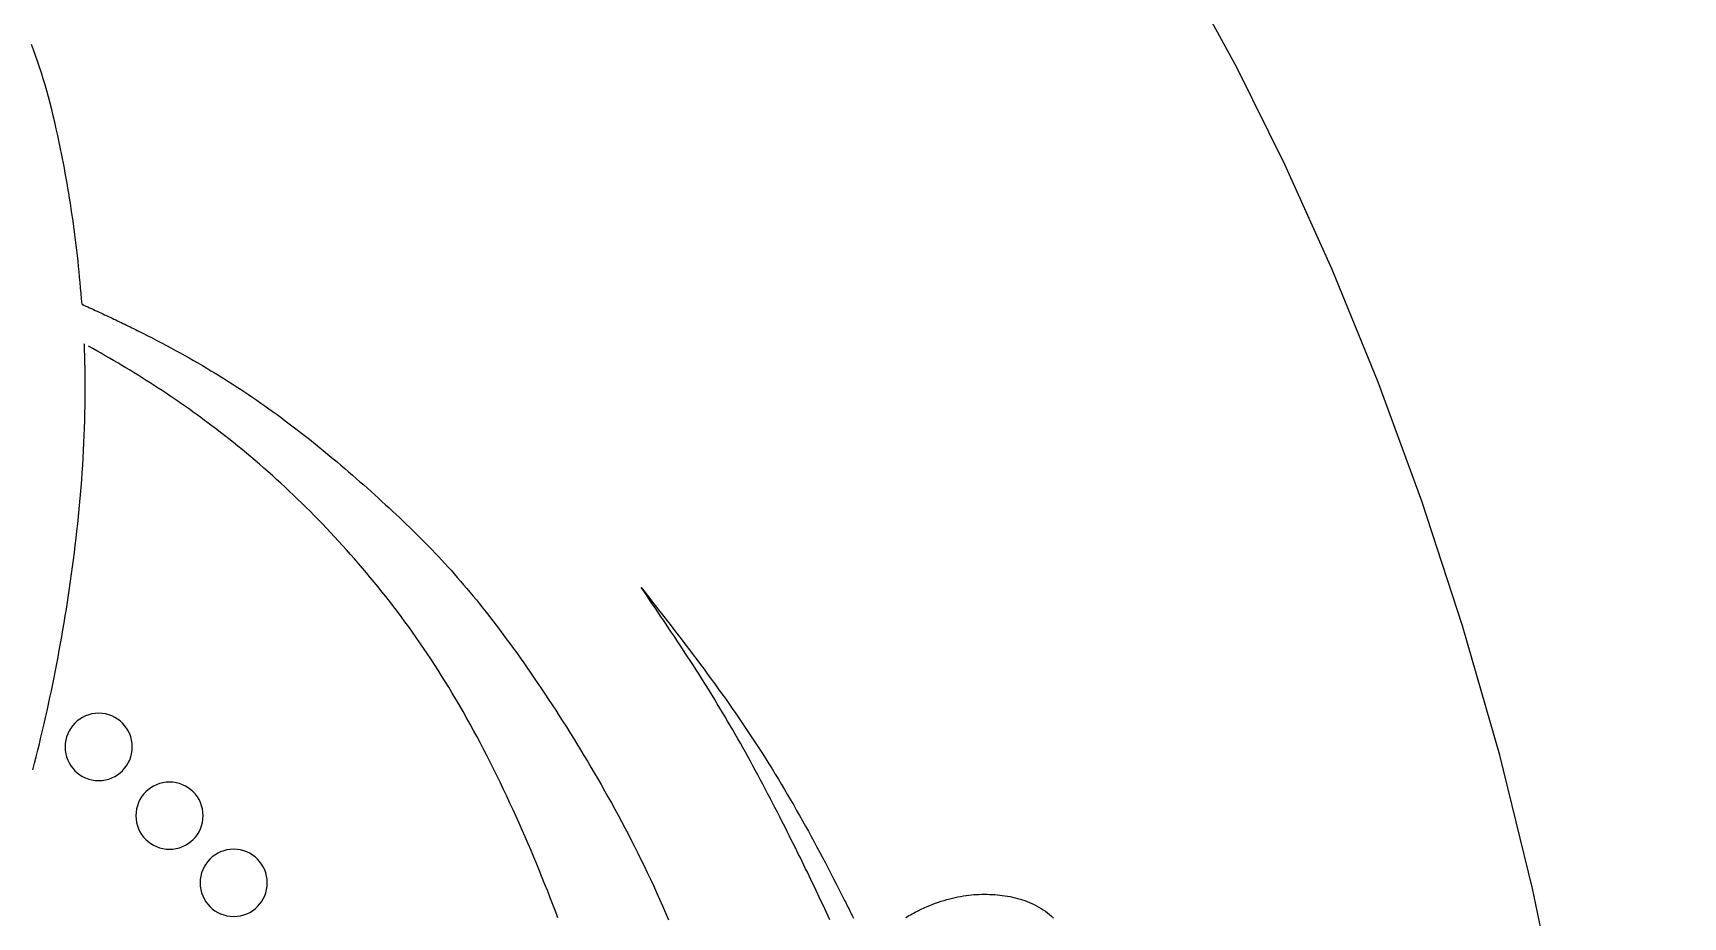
# Model space of a CAD drawing. Extents: x 13 to 113, y 0 to 127.
# Drawn here: x 71.37 to 96.82, y 85.6 to 99.23 of the extents above; entities that cross this region are included whole.
import ezdxf

# ---------------------------------------------------------------- set-up
doc = ezdxf.new("R2010")
doc.units = 0
doc.layers.add('Layer_1', color=7, linetype='CONTINUOUS')

msp = doc.modelspace()

# ---------------------------------------------------------------- linework, layer by layer
at = {"layer": 'Layer_1', "color": 7}
for points in [[(96.775719, 59.761226), (96.815875, 62.162804), (96.803308, 64.443412), (96.744263, 66.640237), (96.644973, 68.790468), (96.511668, 70.931292), (96.348611, 73.091912), (96.152536, 75.269554), (95.918179, 77.453469), (95.640289, 79.632901), (95.313632, 81.797091), (94.932964, 83.935284), (94.493013, 86.036725), (93.988597, 88.090657), (93.417298, 90.085809), (92.788263, 92.008854), (92.113457, 93.845943), (91.404949, 95.583233), (90.674705, 97.206877), (89.934741, 98.703033), (89.197031, 100.057853)], [(72.124664, 95.048427), (72.117971, 95.132471), (72.111279, 95.216382), (72.103842, 95.300146), (72.096406, 95.383744), (72.088598, 95.467161), (72.080492, 95.550381), (72.072014, 95.633386), (72.063165, 95.716161), (72.054018, 95.798691), (72.044574, 95.880957), (72.034758, 95.962944), (72.024645, 96.044636), (72.014234, 96.126016), (72.003525, 96.207067), (71.99252, 96.287774), (71.981216, 96.368121), (71.969616, 96.448091), (71.957717, 96.527667), (71.945596, 96.606835), (71.933177, 96.685574), (71.920536, 96.763873), (71.907596, 96.841713), (71.89436, 96.919077), (71.8809, 96.99595), (71.867217, 97.072316), (71.853311, 97.148157), (71.839107, 97.223458), (71.824681, 97.298203), (71.810031, 97.372375), (71.795158, 97.445957), (71.773444, 97.550358), (71.751284, 97.653526), (71.728603, 97.755469), (71.705401, 97.856193), (71.681679, 97.955704), (71.657362, 98.054011), (71.632451, 98.151119), (71.606944, 98.247036), (71.580842, 98.341769), (71.554071, 98.435325), (71.526631, 98.527712), (71.498447, 98.618936), (71.469594, 98.709002), (71.439997, 98.79792), (71.409583, 98.885696), (71.378424, 98.972336), (71.346448, 99.057849)], [(72.124664, 95.048427), (72.154112, 95.035115), (72.183486, 95.02179), (72.212785, 95.008449), (72.242084, 94.995093), (72.271309, 94.981722), (72.30046, 94.968337), (72.329536, 94.954937), (72.358538, 94.941521), (72.387465, 94.928099), (72.416318, 94.914669), (72.445097, 94.901231), (72.473802, 94.887786), (72.502432, 94.874334), (72.530987, 94.860874), (72.559469, 94.847407), (72.587875, 94.833939), (72.616208, 94.820465), (72.644392, 94.80699), (72.672501, 94.793515), (72.700536, 94.780041), (72.728497, 94.766566), (72.756384, 94.753091), (72.784121, 94.739616), (72.811785, 94.726149), (72.839299, 94.712689), (72.866739, 94.699229), (72.894031, 94.685777), (72.921248, 94.672332), (72.948391, 94.658895), (72.975385, 94.645472), (73.054761, 94.605702), (73.130582, 94.567308), (73.205526, 94.528937), (73.279592, 94.490572), (73.352914, 94.452201), (73.425419, 94.413799), (73.49718, 94.375353), (73.568197, 94.33684), (73.638545, 94.298246), (73.708224, 94.259547), (73.777234, 94.220729), (73.845723, 94.181777), (73.913617, 94.142669), (73.980916, 94.103383), (74.047769, 94.063903), (74.114101, 94.024215), (74.179988, 93.984297), (74.245428, 93.944133), (74.310496, 93.903701), (74.375192, 93.862987), (74.439517, 93.821968), (74.503544, 93.78063), (74.567274, 93.738949), (74.63078, 93.696911), (74.694064, 93.654501), (74.757124, 93.61169), (74.820036, 93.56847), (74.882799, 93.524818), (74.945487, 93.480721), (75.008027, 93.436155), (75.070567, 93.391098), (75.133107, 93.345528), (75.195647, 93.299422), (75.258112, 93.252855), (75.320578, 93.205858), (75.382969, 93.158443), (75.445212, 93.110635), (75.507305, 93.062462), (75.56925, 93.01394), (75.631046, 92.965098), (75.692694, 92.915958), (75.754118, 92.866543), (75.81532, 92.816876), (75.876298, 92.766985), (75.937053, 92.716886), (75.997511, 92.666609), (76.057671, 92.616176), (76.117534, 92.565601), (76.177099, 92.514915), (76.236293, 92.464139), (76.295189, 92.413297), (76.353713, 92.362417), (76.411791, 92.311515), (76.469497, 92.260621), (76.526757, 92.209756), (76.583571, 92.158936), (76.639939, 92.108197), (76.695786, 92.057556), (76.751187, 92.007033), (76.805993, 91.956651), (76.860353, 91.906441), (76.914118, 91.856424), (76.967288, 91.806593), (77.019937, 91.756925), (77.072066, 91.707377), (77.123749, 91.657888), (77.174986, 91.608421), (77.22585, 91.558917), (77.276269, 91.509331), (77.326316, 91.459619), (77.37614, 91.409729), (77.425666, 91.359608), (77.474969, 91.309204), (77.524049, 91.25848), (77.572906, 91.207378), (77.621614, 91.155851), (77.670248, 91.103849), (77.718807, 91.051325), (77.767293, 90.99823), (77.815778, 90.944509), (77.864263, 90.89012), (77.912822, 90.835016), (77.961456, 90.779139), (78.010164, 90.722452), (78.059021, 90.664894), (78.108101, 90.606422), (78.15733, 90.546983), (78.206856, 90.486533), (78.256606, 90.425019), (78.306727, 90.362398), (78.357146, 90.298609), (78.407936, 90.233615), (78.459098, 90.167364), (78.510781, 90.099812), (78.562836, 90.030981), (78.615336, 89.960916), (78.668135, 89.889645), (78.721305, 89.817208), (78.774772, 89.743632), (78.828537, 89.668957), (78.882525, 89.593218), (78.936736, 89.516448), (78.991096, 89.438682), (79.045679, 89.359959), (79.100411, 89.280308), (79.155217, 89.199767), (79.210097, 89.118371), (79.265126, 89.036152), (79.320081, 88.953151), (79.375036, 88.869395), (79.429991, 88.784925), (79.484945, 88.699773), (79.539826, 88.613974), (79.594558, 88.527564), (79.649141, 88.440578), (79.703575, 88.35305), (79.757786, 88.265016), (79.811848, 88.176509), (79.865613, 88.087564), (79.919155, 87.998218), (79.9724, 87.908504), (80.025272, 87.818459), (80.077847, 87.728114), (80.130051, 87.637508), (80.183518, 87.543634), (80.236539, 87.449474), (80.289189, 87.354991), (80.341392, 87.260143), (80.393149, 87.164892), (80.444535, 87.069197), (80.495548, 86.973022), (80.54619, 86.876322), (80.596385, 86.779064), (80.646209, 86.681201), (80.695735, 86.5827), (80.74489, 86.483518), (80.793672, 86.383616), (80.842083, 86.282955), (80.890196, 86.181495), (80.937938, 86.079197), (80.985382, 85.976022), (81.032528, 85.871929), (81.079303, 85.76688), (81.125781, 85.660834), (81.17196, 85.553752)], [(71.364994, 87.866893), (71.391096, 87.967332), (71.416826, 88.067955), (71.442184, 88.168766), (71.467095, 88.269779), (71.491635, 88.370998), (71.515729, 88.472438), (71.539451, 88.574106), (71.562727, 88.676011), (71.585631, 88.778164), (71.608163, 88.880573), (71.630324, 88.983246), (71.652038, 89.086197), (71.67338, 89.18943), (71.694351, 89.292958), (71.71495, 89.39679), (71.735177, 89.500934), (71.755032, 89.6054), (71.774515, 89.710198), (71.793627, 89.815337), (71.812366, 89.920825), (71.830734, 90.026674), (71.848656, 90.132892), (71.86628, 90.239487), (71.883532, 90.346471), (71.900413, 90.453853), (71.916922, 90.561643), (71.933058, 90.66996), (71.948824, 90.778669), (71.964217, 90.887765), (71.979164, 90.997243), (71.993665, 91.10709), (72.00772, 91.217302), (72.021328, 91.327871), (72.034491, 91.43879), (72.047132, 91.550053), (72.059254, 91.661648), (72.070854, 91.773572), (72.081935, 91.885816), (72.092494, 91.998372), (72.102459, 92.111234), (72.111829, 92.224393), (72.120604, 92.337843), (72.128784, 92.451577), (72.136294, 92.565584), (72.142987, 92.679862), (72.148936, 92.794399), (72.154142, 92.90919), (72.159347, 93.024228), (72.163809, 93.139504), (72.167527, 93.255011), (72.170502, 93.370741), (72.172733, 93.486688), (72.17422, 93.602845), (72.174711, 93.719202), (72.174406, 93.835755), (72.173662, 93.952494), (72.173447, 93.968616), (72.173209, 93.984738), (72.172963, 94.000867), (72.172673, 94.016997), (72.172391, 94.033126), (72.172101, 94.049263), (72.171788, 94.0654), (72.171454, 94.081544), (72.171112, 94.097689), (72.170732, 94.113833), (72.170375, 94.129985), (72.169974, 94.146137), (72.16958, 94.162289), (72.169148, 94.17844), (72.168717, 94.194592), (72.168263, 94.210751), (72.167795, 94.226911), (72.167334, 94.24307), (72.166843, 94.259229), (72.166323, 94.275396), (72.165802, 94.291562), (72.165267, 94.307729), (72.164724, 94.323896), (72.164166, 94.34007), (72.163578, 94.356244), (72.162984, 94.372418), (72.162381, 94.388592), (72.161771, 94.404766), (72.161139, 94.420948), (72.1605, 94.437122)], [(79.465172, 85.582005), (79.426354, 85.6846), (79.386942, 85.787514), (79.346934, 85.890774), (79.306331, 85.994388), (79.265059, 86.098325), (79.223193, 86.202538), (79.180657, 86.306984), (79.1376, 86.411619), (79.093949, 86.516399), (79.049702, 86.621275), (79.004861, 86.726207), (78.959499, 86.831145), (78.913542, 86.936047), (78.867065, 87.040868), (78.820067, 87.145562), (78.772474, 87.250088), (78.724435, 87.354395), (78.675876, 87.458443), (78.626796, 87.562186), (78.577195, 87.665576), (78.527074, 87.768572), (78.476507, 87.871129), (78.425493, 87.9732), (78.373959, 88.074741), (78.321979, 88.175706), (78.269552, 88.276054), (78.21668, 88.375736), (78.163361, 88.474709), (78.109671, 88.572927), (78.055534, 88.670346), (78.001025, 88.766922), (77.946145, 88.862609), (77.890818, 88.957362), (77.83512, 89.051156), (77.780909, 89.140904), (77.726326, 89.229757), (77.671445, 89.31773), (77.616193, 89.404828), (77.560643, 89.491063), (77.504722, 89.576443), (77.448503, 89.660981), (77.391986, 89.744684), (77.335173, 89.827564), (77.278061, 89.909632), (77.220652, 89.990893), (77.162946, 90.071364), (77.104943, 90.151049), (77.046641, 90.229962), (76.988117, 90.30811), (76.929295, 90.385506), (76.870251, 90.462157), (76.810908, 90.538074), (76.751343, 90.613268), (76.691555, 90.687748), (76.631469, 90.761524), (76.57116, 90.834609), (76.510628, 90.907009), (76.449873, 90.978733), (76.388894, 91.049795), (76.327767, 91.120203), (76.266417, 91.189963), (76.204844, 91.259092), (76.143122, 91.327596), (76.081177, 91.39549), (76.019084, 91.462774), (75.956693, 91.529545), (75.894153, 91.595721), (75.83139, 91.661318), (75.768404, 91.726334), (75.705269, 91.790785), (75.641911, 91.854671), (75.57833, 91.917999), (75.514526, 91.980777), (75.450499, 92.043012), (75.386249, 92.104711), (75.321701, 92.165875), (75.25693, 92.226519), (75.191936, 92.286649), (75.126719, 92.346267), (75.061205, 92.405386), (74.995393, 92.464007), (74.929358, 92.522137), (74.863026, 92.579784), (74.79647, 92.636962), (74.729543, 92.693672), (74.662392, 92.74992), (74.594944, 92.805708), (74.527199, 92.861049), (74.459082, 92.915952), (74.390667, 92.970416), (74.321955, 93.024456), (74.252946, 93.078072), (74.183564, 93.131272), (74.113886, 93.184071), (74.043835, 93.236467), (74.015205, 93.257705), (73.956829, 93.300688), (73.898231, 93.343402), (73.839409, 93.385856), (73.78029, 93.428043), (73.720948, 93.469969), (73.661382, 93.511635), (73.601594, 93.553041), (73.541583, 93.594186), (73.481274, 93.635079), (73.420742, 93.675711), (73.359986, 93.716091), (73.299008, 93.756217), (73.237732, 93.796091), (73.176234, 93.83572), (73.114512, 93.875103), (73.052567, 93.91424), (72.990324, 93.953133), (72.927859, 93.991779), (72.86517, 94.030188), (72.802259, 94.068352), (72.739124, 94.106277), (72.675692, 94.143965), (72.612036, 94.181422), (72.548158, 94.218641), (72.484056, 94.255629), (72.419657, 94.292387), (72.355035, 94.328915), (72.29019, 94.365219), (72.225122, 94.401293)], [(83.657976, 85.554085), (83.631949, 85.61084), (83.605773, 85.667535), (83.579523, 85.724155), (83.553123, 85.780701), (83.52665, 85.837166), (83.500102, 85.893548), (83.473406, 85.949834), (83.446635, 86.006023), (83.419864, 86.062108), (83.392944, 86.118082), (83.366024, 86.173936), (83.33903, 86.229672), (83.312036, 86.285274), (83.284968, 86.340742), (83.2579, 86.396068), (83.230831, 86.451246), (83.203763, 86.506275), (83.176694, 86.561148), (83.149626, 86.61585), (83.112072, 86.691503), (83.074519, 86.766834), (83.036965, 86.841846), (82.999411, 86.916541), (82.961858, 86.990921), (82.924304, 87.064988), (82.88675, 87.138742), (82.849122, 87.212183), (82.811569, 87.28532), (82.773941, 87.358152), (82.736238, 87.430671), (82.698536, 87.502893), (82.660759, 87.57481), (82.622908, 87.64643), (82.584982, 87.717745), (82.546983, 87.788762), (82.508908, 87.859489), (82.470685, 87.929919), (82.432388, 88.000059), (82.394016, 88.069909), (82.355496, 88.139469), (82.316901, 88.208739), (82.278158, 88.277726), (82.239266, 88.34643), (82.200225, 88.414853), (82.161035, 88.482992), (82.121696, 88.550856), (82.082209, 88.618438), (82.042574, 88.685752), (82.002715, 88.752791), (81.962707, 88.819562), (81.922476, 88.886073), (81.882097, 88.952331), (81.841568, 89.018351), (81.800891, 89.084133), (81.760066, 89.149692), (81.719091, 89.215036), (81.677968, 89.280171), (81.636696, 89.345113), (81.595276, 89.409861), (81.553707, 89.474431), (81.512063, 89.53883), (81.470345, 89.603066), (81.428478, 89.667152), (81.386537, 89.73109), (81.344521, 89.794894), (81.302357, 89.858572), (81.260193, 89.92213), (81.21788, 89.985585), (81.175567, 90.048935), (81.13318, 90.112197), (81.090718, 90.175376), (81.048182, 90.238481), (81.005646, 90.301527), (80.963036, 90.364513), (80.920425, 90.427454), (80.877815, 90.490358), (80.83513, 90.553233), (80.792445, 90.616093), (80.749761, 90.678937), (80.809177, 90.602728), (80.866586, 90.529048), (80.923995, 90.455354), (80.981403, 90.381637), (81.038738, 90.307883), (81.095998, 90.234085), (81.153184, 90.160242), (81.210295, 90.086339), (81.267258, 90.012369), (81.324146, 89.938325), (81.380885, 89.864192), (81.437476, 89.78997), (81.493918, 89.715643), (81.550211, 89.641209), (81.606282, 89.566655), (81.662129, 89.491973), (81.717827, 89.417159), (81.773228, 89.3422), (81.82848, 89.26709), (81.883435, 89.191819), (81.938167, 89.11638), (81.992601, 89.040764), (82.046738, 88.964962), (82.100577, 88.888966), (82.154119, 88.812768), (82.207289, 88.736359), (82.260087, 88.659731), (82.312588, 88.582877), (82.364717, 88.505784), (82.4164, 88.428448), (82.467711, 88.350859), (82.51865, 88.273017), (82.569292, 88.194832), (82.619487, 88.116406), (82.669311, 88.037745), (82.718688, 87.958862), (82.767694, 87.879765), (82.816328, 87.800467), (82.86459, 87.720974), (82.91248, 87.641297), (82.959999, 87.561445), (83.007145, 87.481429), (83.05392, 87.40126), (83.100323, 87.320945), (83.146428, 87.240496), (83.192162, 87.159925), (83.237598, 87.079234), (83.282663, 86.998441), (83.32743, 86.917551), (83.371825, 86.836576), (83.415922, 86.755525), (83.459648, 86.674408), (83.503077, 86.593234), (83.546208, 86.512015), (83.589041, 86.430759), (83.631577, 86.349475), (83.673816, 86.268175), (83.715757, 86.186868), (83.757401, 86.105564), (83.798747, 86.024273), (83.839796, 85.943001), (83.880547, 85.861764), (83.886496, 85.850475), (83.897948, 85.827527), (83.9094, 85.804578), (83.920852, 85.781637), (83.93223, 85.758696), (83.943607, 85.735754), (83.954985, 85.712821), (83.966288, 85.689887), (83.977591, 85.666953), (83.988895, 85.644027), (84.000198, 85.6211), (84.011427, 85.598181), (84.022656, 85.575263)], [(84.829502, 85.588963), (84.853819, 85.603047), (84.878062, 85.616834), (84.902155, 85.630316), (84.926249, 85.643486), (84.950194, 85.656351), (84.974065, 85.668904), (85.021286, 85.692901), (85.066722, 85.714957), (85.111861, 85.735905), (85.156702, 85.755753), (85.201321, 85.774522), (85.245641, 85.792228), (85.289739, 85.808886), (85.333539, 85.82451), (85.377116, 85.839115), (85.42047, 85.852716), (85.463527, 85.865328), (85.50636, 85.876966), (85.548971, 85.887652), (85.591358, 85.897393), (85.633448, 85.906206), (85.675315, 85.91411), (85.716958, 85.921101), (85.758379, 85.927198), (85.799577, 85.932478), (85.840551, 85.936866), (85.881302, 85.940435), (85.921905, 85.943187), (85.962284, 85.94512), (86.002441, 85.946236), (86.042448, 85.94661), (86.082233, 85.946225), (86.121794, 85.94511), (86.161133, 85.943251), (86.200323, 85.940648), (86.239289, 85.937376), (86.278107, 85.933435), (86.318115, 85.928601), (86.357899, 85.923024), (86.397386, 85.916703), (86.436725, 85.909564), (86.475691, 85.901577), (86.514435, 85.892713), (86.552881, 85.882949), (86.590955, 85.872256), (86.628658, 85.860595), (86.666062, 85.847946), (86.703021, 85.834271), (86.739608, 85.819539), (86.775749, 85.803722), (86.811443, 85.786789), (86.846692, 85.768712), (86.88142, 85.749451), (86.915627, 85.728986), (86.949314, 85.70728), (86.982406, 85.684301), (87.014977, 85.660022), (87.046953, 85.634411), (87.078335, 85.607432), (87.109121, 85.579062)]]:
    msp.add_lwpolyline(points, dxfattribs=at)
at = {"layer": 'Layer_1', "color": 3}
for points in [[(72.382072, 88.738214), (72.382072, 88.738214)], [(73.992703, 87.15898), (73.992703, 87.15898)], [(74.464121, 86.640603), (74.464121, 86.640603)]]:
    msp.add_lwpolyline(points, dxfattribs=at)
for points in [[(72.382072, 88.738214), (72.095704, 88.738214), (71.863556, 88.506043), (71.863556, 88.219646)], [(72.900588, 88.219646), (72.900588, 88.506043), (72.668441, 88.738214), (72.382072, 88.738214)], [(71.863556, 88.219646), (71.863556, 87.933249), (72.095704, 87.701078), (72.382072, 87.701078)], [(72.382072, 87.701078), (72.668441, 87.701078), (72.900588, 87.933249), (72.900588, 88.219646)], [(73.474187, 87.677496), (73.18782, 87.677496), (72.955671, 87.445348), (72.955671, 87.15898)], [(73.992703, 87.15898), (73.992703, 87.445348), (73.760554, 87.677496), (73.474187, 87.677496)], [(72.955671, 87.15898), (72.955671, 86.872612), (73.18782, 86.640465), (73.474187, 86.640465)], [(73.474187, 86.640465), (73.760554, 86.640465), (73.992703, 86.872612), (73.992703, 87.15898)], [(74.464121, 86.640603), (74.177753, 86.640603), (73.945605, 86.408432), (73.945605, 86.122035)], [(74.982637, 86.122035), (74.982637, 86.408432), (74.75049, 86.640603), (74.464121, 86.640603)], [(73.945605, 86.122035), (73.945605, 85.835638), (74.177753, 85.603467), (74.464121, 85.603467)], [(74.464121, 85.603467), (74.75049, 85.603467), (74.982637, 85.835638), (74.982637, 86.122035)]]:
    msp.add_open_spline(points, degree=3, dxfattribs=at)

doc.saveas('drawing.dxf')
